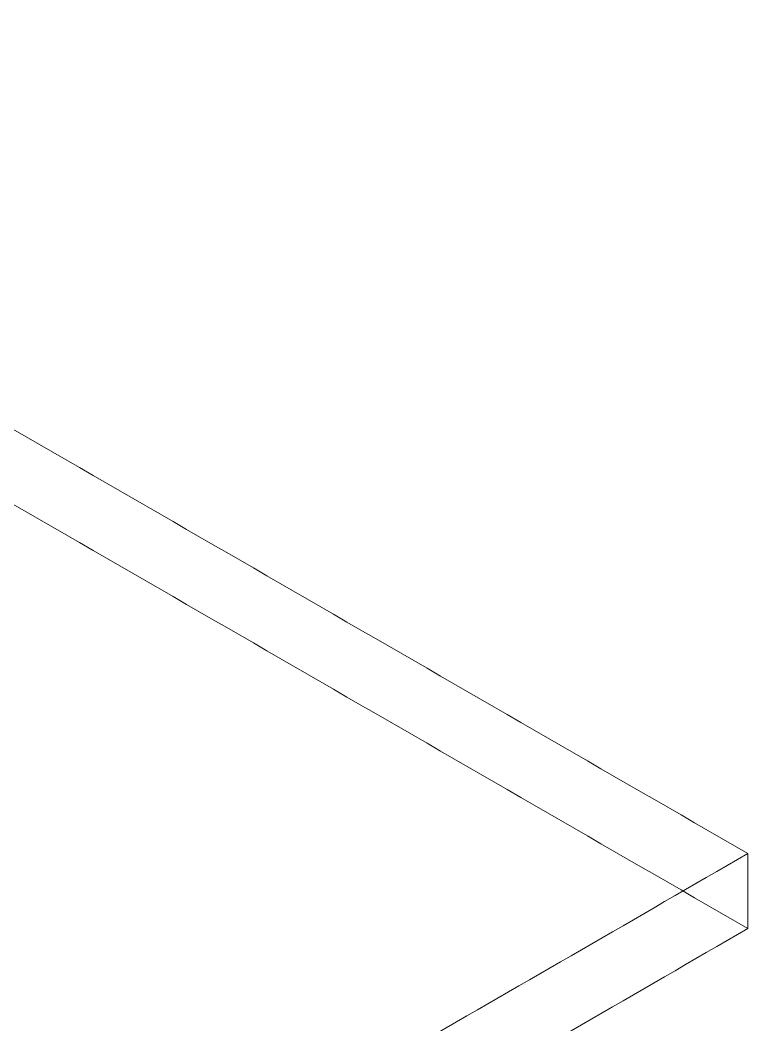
# Model space of a CAD drawing. Header units: millimetres. Extents: x -6 to 177, y -65 to 42.
# Drawn here: x 165.25 to 177.13, y -25.05 to -8.65 of the extents above; entities that cross this region are included whole.
import ezdxf

# ---------------------------------------------------------------- set-up
doc = ezdxf.new("R2010")
doc.units = ezdxf.units.MM

msp = doc.modelspace()

# ---------------------------------------------------------------- linework, layer by layer
at = {"color": 252, "linetype": 'Continuous', "lineweight": 13}
msp.add_line((177.13, -22.25), (177.13, -23.474), dxfattribs=at)
for points, degree in [([(177.13, -22.25), (65.407, 42.254)], 1), ([(177.13, -23.474), (65.407, 41.029)], 1), ([(133.643, -47.357), (137.267, -45.265), (144.515, -41.08), (155.387, -34.803), (166.258, -28.526), (173.506, -24.342), (177.13, -22.25)], 3), ([(133.643, -48.582), (137.267, -46.489), (144.515, -42.305), (155.387, -36.028), (166.258, -29.751), (173.506, -25.567), (177.13, -23.474)], 3)]:
    msp.add_open_spline(points, degree=degree, dxfattribs=at)
at = {"color": 163, "linetype": 'Continuous', "lineweight": 18}
for points, degree in [([(65.407, 41.029), (177.13, -23.474)], 1), ([(133.643, -48.582), (137.267, -46.489), (144.515, -42.305), (155.387, -36.028), (166.258, -29.751), (173.506, -25.567), (177.13, -23.474)], 3)]:
    msp.add_open_spline(points, degree=degree, dxfattribs=at)

doc.saveas('drawing.dxf')
